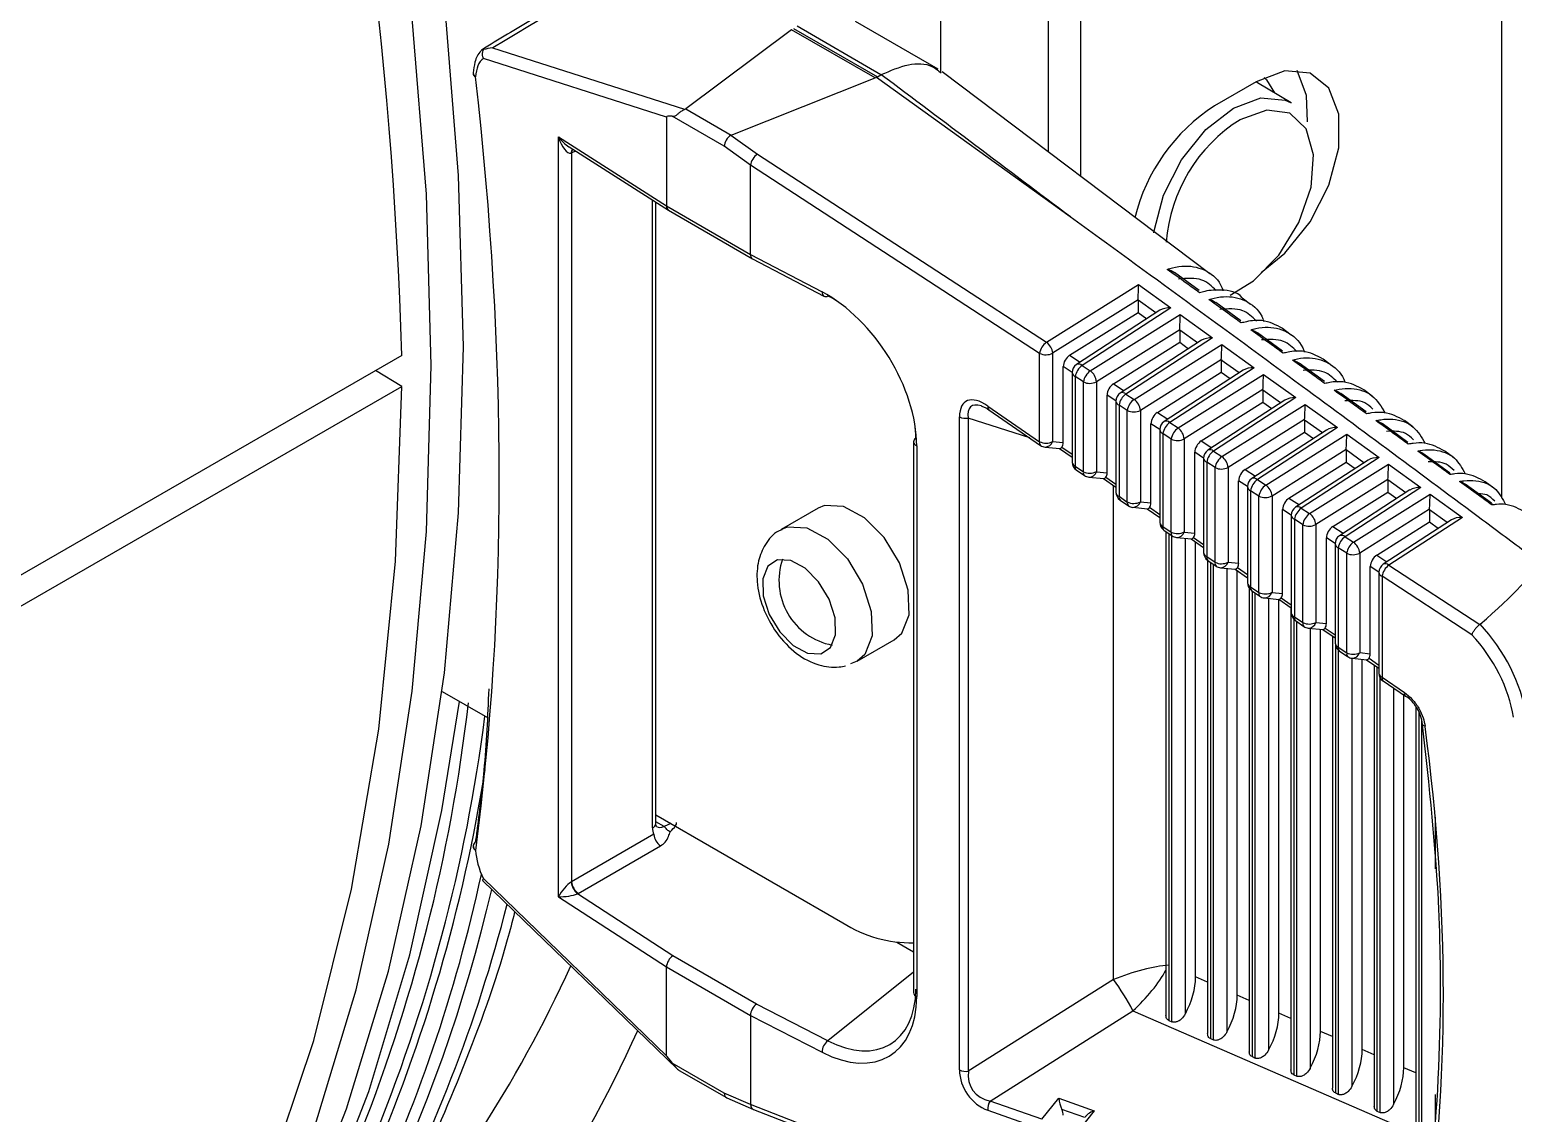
# Model space of a CAD drawing. Extents: x 8 to 113, y 0 to 87.
# Drawn here: x 81.152 to 82.714, y 66.18 to 67.321 of the extents above; entities that cross this region are included whole.
import ezdxf

# ---------------------------------------------------------------- set-up
doc = ezdxf.new("R2010")
doc.units = 0
doc.header["$MEASUREMENT"] = 0
doc.layers.add('OBJECT', color=7, linetype='CONTINUOUS')

msp = doc.modelspace()

# ---------------------------------------------------------------- linework, layer by layer
at = {"layer": 'OBJECT'}
for p, q in [((82.7018, 66.8279), (82.7018, 74.0321)), ((82.2245, 67.1921), (82.2245, 67.6883)), ((82.2584, 67.1665), (82.2584, 67.6687)), ((82.1109, 67.3824), (82.1109, 67.2756)), ((82.2245, 67.1921), (82.2245, 67.3494)), ((82.1084, 67.2793), (82.0214, 67.3295)), ((81.9539, 67.321), (81.8425, 67.2378)), ((82.042, 67.2702), (81.9539, 67.321)), ((81.9561, 67.3224), (82.0444, 67.2714)), ((82.0481, 67.2735), (81.9597, 67.3246)), ((81.6298, 67.3001), (81.628, 67.2996)), ((81.6393, 67.3018), (81.8414, 67.2372)), ((81.8224, 67.229), (81.6296, 67.2907)), ((81.8904, 67.2101), (82.042, 67.2702)), ((82.2474, 67.124), (82.0434, 67.2707)), ((82.0444, 67.2714), (82.0481, 67.2735)), ((82.3944, 67.064), (82.1124, 67.2767)), ((82.443, 67.2663), (82.3991, 67.241)), ((82.4446, 67.2652), (82.4429, 67.2662)), ((82.4798, 67.2439), (82.4446, 67.2652)), ((81.8425, 67.2378), (81.8904, 67.2101)), ((81.8224, 67.229), (81.8224, 67.1355)), ((81.883, 67.1983), (81.8282, 67.2299)), ((81.7085, 67.2081), (81.8224, 67.1355)), ((81.7085, 66.4083), (81.7085, 67.2081)), ((81.8902, 67.21), (81.9181, 67.1899)), ((81.7197, 67.1977), (81.8244, 67.1309)), ((81.7269, 67.1931), (81.7223, 67.1913)), ((81.7223, 67.1913), (81.7223, 66.424)), ((81.9107, 67.1783), (81.883, 67.1983)), ((81.9181, 67.1899), (82.2223, 66.9919)), ((82.2151, 66.9803), (81.9107, 67.1784)), ((81.9107, 67.0845), (81.9107, 67.1783)), ((81.8075, 66.4808), (81.8075, 67.1417)), ((81.8111, 66.4853), (81.8111, 67.1394)), ((81.8224, 67.1355), (81.9107, 67.0845)), ((81.8224, 67.1355), (81.8224, 67.1355)), ((81.8245, 67.1309), (81.9128, 67.0799)), ((81.9107, 67.0845), (81.986, 67.045)), ((81.9107, 67.0845), (81.9107, 67.0845)), ((81.9129, 67.0799), (81.9881, 67.0404)), ((82.383, 67.0465), (82.357, 67.0655)), ((82.2223, 66.9919), (82.3192, 67.0527)), ((82.3192, 67.0527), (82.3532, 67.0282)), ((82.3187, 67.0368), (82.2288, 66.9804)), ((82.3187, 67.0362), (82.3187, 67.0234)), ((82.3373, 67.0228), (82.3187, 67.0362)), ((82.427, 67.0146), (82.4007, 67.0337)), ((82.4371, 67.0318), (82.4282, 67.0385)), ((82.2467, 66.9783), (82.3187, 67.0234)), ((82.3417, 67.0256), (82.2539, 66.9685)), ((82.3532, 67.0282), (82.2598, 66.9675)), ((82.2684, 66.9619), (82.3631, 67.0212)), ((82.3187, 67.0234), (82.328, 67.0167)), ((82.3631, 67.0212), (82.397, 66.9967)), ((82.3625, 67.0052), (82.275, 66.9504)), ((82.3625, 67.0047), (82.3625, 66.9919)), ((82.3812, 66.9912), (82.3625, 67.0047)), ((82.4709, 66.9826), (82.4445, 67.0019)), ((82.4798, 66.9996), (82.4709, 67.0063)), ((82.2928, 66.9483), (82.3625, 66.9919)), ((82.3856, 66.9941), (82.3, 66.9385)), ((82.397, 66.9967), (82.3059, 66.9375)), ((82.3146, 66.9318), (82.4069, 66.9896)), ((82.3625, 66.9919), (82.3718, 66.9852)), ((82.4069, 66.9896), (82.4409, 66.9652)), ((81.5436, 66.9782), (81.1396, 66.7449)), ((82.2151, 66.8873), (82.2151, 66.9803)), ((82.2288, 66.9804), (82.2288, 66.8875)), ((82.2467, 66.9783), (82.2578, 66.9711)), ((82.4064, 66.9737), (82.3211, 66.9203)), ((82.4063, 66.9731), (82.4063, 66.9604)), ((82.425, 66.9597), (82.4063, 66.9731)), ((82.5148, 66.9506), (82.4883, 66.97)), ((82.5208, 66.9687), (82.5136, 66.9741)), ((81.5436, 66.9455), (81.516, 66.9622)), ((82.2399, 66.8864), (82.2399, 66.9663)), ((82.2493, 66.9602), (82.2399, 66.9663)), ((82.2493, 66.9601), (82.2493, 66.8658)), ((82.2613, 66.9502), (82.2526, 66.9558)), ((82.2526, 66.9558), (82.2526, 66.8615)), ((82.2598, 66.9675), (82.2684, 66.9619)), ((82.339, 66.9182), (82.4063, 66.9604)), ((82.4294, 66.9626), (82.3461, 66.9084)), ((82.4409, 66.9652), (82.3521, 66.9074)), ((82.3608, 66.9018), (82.4507, 66.9581)), ((82.4063, 66.9604), (82.4157, 66.9537)), ((82.4507, 66.9581), (82.4847, 66.9337)), ((81.1396, 66.7123), (81.5436, 66.9455)), ((82.2613, 66.8556), (82.2613, 66.9502)), ((82.275, 66.9504), (82.275, 66.8557)), ((82.2928, 66.9483), (82.3039, 66.941)), ((82.4502, 66.9422), (82.3673, 66.8903)), ((82.4502, 66.9416), (82.4502, 66.9288)), ((82.4688, 66.9282), (82.4502, 66.9416)), ((82.5587, 66.9186), (82.532, 66.9382)), ((82.5652, 66.9352), (82.5563, 66.9419)), ((82.1606, 66.9248), (82.2151, 66.8873)), ((82.2861, 66.8546), (82.2861, 66.9363)), ((82.2954, 66.9302), (82.2861, 66.9363)), ((82.2954, 66.9301), (82.2954, 66.8341)), ((82.3074, 66.9201), (82.2988, 66.9258)), ((82.2988, 66.9258), (82.2988, 66.8298)), ((82.3059, 66.9375), (82.3146, 66.9318)), ((82.3852, 66.8881), (82.4502, 66.9288)), ((82.4732, 66.9311), (82.3923, 66.8784)), ((82.4847, 66.9337), (82.3982, 66.8774)), ((82.407, 66.8717), (82.4946, 66.9266)), ((82.4502, 66.9288), (82.4595, 66.9221)), ((82.4946, 66.9266), (82.5286, 66.9021)), ((82.1307, 66.2259), (82.1307, 66.9134)), ((82.14, 66.9121), (82.14, 66.2246)), ((82.2048, 66.8912), (82.14, 66.9121)), ((82.1616, 66.9209), (82.2161, 66.8834)), ((82.3074, 66.8238), (82.3074, 66.9201)), ((82.3211, 66.9203), (82.3211, 66.824)), ((82.339, 66.9182), (82.3501, 66.911)), ((82.3521, 66.9074), (82.3608, 66.9018)), ((82.494, 66.9107), (82.4135, 66.8602)), ((82.494, 66.9101), (82.494, 66.8973)), ((82.5127, 66.8967), (82.494, 66.9101)), ((82.6079, 66.903), (82.599, 66.9097)), ((82.3323, 66.8229), (82.3323, 66.9062)), ((82.3416, 66.9002), (82.3323, 66.9062)), ((82.3416, 66.9001), (82.3416, 66.8024)), ((82.3536, 66.8901), (82.3449, 66.8958)), ((82.3449, 66.8958), (82.3449, 66.7981)), ((82.4314, 66.8581), (82.494, 66.8973)), ((82.5171, 66.8995), (82.4384, 66.8484)), ((82.5286, 66.9021), (82.4443, 66.8474)), ((82.4531, 66.8416), (82.5384, 66.8951)), ((82.494, 66.8973), (82.5034, 66.8906)), ((82.5384, 66.8951), (82.5724, 66.8706)), ((82.6027, 66.8866), (82.5758, 66.9063)), ((82.0824, 66.8872), (82.0824, 66.3074)), ((82.0857, 66.8829), (82.0857, 66.3032)), ((82.2208, 66.8817), (82.2363, 66.8801)), ((82.2288, 66.8875), (82.2399, 66.8864)), ((82.2361, 66.8801), (82.2493, 66.8711)), ((82.2386, 66.8817), (82.2493, 66.8743)), ((82.3536, 66.7921), (82.3536, 66.8901)), ((82.3673, 66.8903), (82.3673, 66.7922)), ((82.3785, 66.7911), (82.3785, 66.8762)), ((82.3877, 66.8701), (82.3785, 66.8762)), ((82.3852, 66.8881), (82.3962, 66.881)), ((82.3982, 66.8774), (82.407, 66.8717)), ((82.5379, 66.8791), (82.4597, 66.8301)), ((82.5379, 66.8786), (82.5379, 66.8658)), ((82.5565, 66.8651), (82.5379, 66.8786)), ((82.6506, 66.8707), (82.6416, 66.8775)), ((82.2526, 66.8615), (82.2613, 66.8556)), ((82.3877, 66.87), (82.3877, 66.7706)), ((82.3998, 66.86), (82.391, 66.8657)), ((82.391, 66.8657), (82.391, 66.7663)), ((82.3998, 66.7603), (82.3998, 66.86)), ((82.4135, 66.8602), (82.4135, 66.7605)), ((82.4775, 66.828), (82.5379, 66.8658)), ((82.5609, 66.868), (82.4845, 66.8183)), ((82.5724, 66.8706), (82.4905, 66.8173)), ((82.4993, 66.8116), (82.5823, 66.8635)), ((82.5379, 66.8658), (82.5472, 66.8591)), ((82.5823, 66.8635), (82.6162, 66.8391)), ((82.6466, 66.8545), (82.6195, 66.8743)), ((82.2536, 66.8576), (82.2623, 66.8516)), ((82.2669, 66.8499), (82.2825, 66.8484)), ((82.275, 66.8557), (82.2861, 66.8546)), ((82.2823, 66.8484), (82.2954, 66.8393)), ((82.2847, 66.8499), (82.2954, 66.8426)), ((82.4246, 66.7594), (82.4246, 66.8461)), ((82.4338, 66.8401), (82.4246, 66.8461)), ((82.4314, 66.8581), (82.4423, 66.8509)), ((82.4443, 66.8474), (82.4531, 66.8416)), ((82.5817, 66.8476), (82.5058, 66.8001)), ((82.5817, 66.847), (82.5817, 66.8343)), ((82.6004, 66.8336), (82.5817, 66.847)), ((82.6932, 66.8384), (82.6842, 66.8452)), ((82.2927, 66.3212), (82.2927, 66.8412)), ((82.2988, 66.8298), (82.3074, 66.8238)), ((82.4338, 66.84), (82.4338, 66.7389)), ((82.446, 66.83), (82.4372, 66.8357)), ((82.4372, 66.8357), (82.4372, 66.7346)), ((82.446, 66.7285), (82.446, 66.83)), ((82.4597, 66.8301), (82.4597, 66.7287)), ((82.5237, 66.7979), (82.5817, 66.8343)), ((82.6048, 66.8365), (82.5307, 66.7883)), ((82.6162, 66.8391), (82.5366, 66.7873)), ((82.5455, 66.7815), (82.6261, 66.832)), ((82.5817, 66.8343), (82.591, 66.8276)), ((82.6261, 66.832), (82.6601, 66.8076)), ((82.6907, 66.8225), (82.6632, 66.8426)), ((81.9818, 66.8173), (81.9429, 66.7948)), ((82.2998, 66.8258), (82.3085, 66.8199)), ((82.3131, 66.8182), (82.3286, 66.8166)), ((82.3211, 66.824), (82.3323, 66.8229)), ((82.3284, 66.8166), (82.3416, 66.8076)), ((82.3309, 66.8182), (82.3416, 66.8108)), ((82.4708, 66.7276), (82.4708, 66.816)), ((82.48, 66.8101), (82.4708, 66.816)), ((82.4775, 66.828), (82.4885, 66.8209)), ((82.4905, 66.8173), (82.4993, 66.8116)), ((82.6256, 66.8161), (82.552, 66.77)), ((82.6255, 66.8155), (82.6255, 66.8028)), ((82.6442, 66.8021), (82.6255, 66.8155)), ((82.3449, 66.7981), (82.3536, 66.7921)), ((82.48, 66.81), (82.48, 66.7072)), ((82.4921, 66.7999), (82.4833, 66.8057)), ((82.4833, 66.8057), (82.4833, 66.7029)), ((82.4921, 66.6968), (82.4921, 66.7999)), ((82.5058, 66.8001), (82.5058, 66.697)), ((82.5237, 66.7979), (82.5346, 66.7909)), ((82.5699, 66.7679), (82.6255, 66.8028)), ((82.6486, 66.805), (82.5768, 66.7583)), ((82.6601, 66.8076), (82.5827, 66.7573)), ((82.6255, 66.8028), (82.6349, 66.796)), ((82.3459, 66.7941), (82.3546, 66.7881)), ((82.3481, 66.7926), (82.3481, 66.2833)), ((82.351, 66.7906), (82.351, 66.2781)), ((82.3544, 66.2766), (82.3544, 66.7883)), ((82.3593, 66.7864), (82.3748, 66.7849)), ((82.3673, 66.7922), (82.3785, 66.7911)), ((82.3684, 66.7855), (82.3684, 66.2849)), ((82.3746, 66.7849), (82.3877, 66.7759)), ((82.3771, 66.7864), (82.3877, 66.7791)), ((82.3792, 66.3238), (82.3792, 66.7817)), ((82.517, 66.6958), (82.517, 66.786)), ((82.5261, 66.78), (82.517, 66.786)), ((82.5366, 66.7873), (82.5455, 66.7815)), ((82.391, 66.7663), (82.3998, 66.7603)), ((82.5261, 66.7799), (82.5261, 66.6754)), ((82.5383, 66.7698), (82.5294, 66.7756)), ((82.5294, 66.7756), (82.5294, 66.6711)), ((82.5383, 66.665), (82.5383, 66.7698)), ((82.552, 66.77), (82.552, 66.6652)), ((82.5699, 66.7679), (82.5807, 66.7608)), ((82.3919, 66.7625), (82.3919, 66.2642)), ((82.392, 66.7624), (82.4008, 66.7564)), ((82.3949, 66.7604), (82.3949, 66.259)), ((82.3982, 66.2575), (82.3982, 66.7581)), ((82.4055, 66.7546), (82.421, 66.7531)), ((82.4123, 66.754), (82.4123, 66.2658)), ((82.4135, 66.7605), (82.4246, 66.7594)), ((82.4208, 66.7531), (82.4338, 66.7441)), ((82.423, 66.3047), (82.423, 66.7516)), ((82.4233, 66.7547), (82.4338, 66.7474)), ((82.5632, 66.6641), (82.5632, 66.7559)), ((82.5722, 66.75), (82.5632, 66.7559)), ((82.5827, 66.7573), (82.6785, 66.6949)), ((82.5722, 66.7499), (82.5722, 66.6437)), ((82.5756, 66.7456), (82.5756, 66.6394)), ((82.6701, 66.6841), (82.5756, 66.7456)), ((82.4358, 66.733), (82.4358, 66.2451)), ((82.4372, 66.7346), (82.446, 66.7285)), ((82.4382, 66.7307), (82.447, 66.7246)), ((82.4387, 66.7303), (82.4387, 66.2399)), ((82.442, 66.2384), (82.442, 66.728)), ((82.4517, 66.7229), (82.4672, 66.7213)), ((82.4561, 66.7224), (82.4561, 66.2467)), ((82.4597, 66.7287), (82.4708, 66.7276)), ((82.4669, 66.2856), (82.4669, 66.7214)), ((82.467, 66.7214), (82.48, 66.7124)), ((82.4694, 66.7229), (82.48, 66.7157)), ((82.4796, 66.7127), (82.4796, 66.226)), ((82.4825, 66.7005), (82.4825, 66.2208)), ((82.4833, 66.7029), (82.4921, 66.6968)), ((82.4843, 66.6989), (82.4932, 66.6928)), ((82.4859, 66.2193), (82.4859, 66.6978)), ((82.4978, 66.6911), (82.5134, 66.6896)), ((82.5, 66.6909), (82.5, 66.2276)), ((82.5058, 66.697), (82.517, 66.6958)), ((82.5107, 66.2665), (82.5107, 66.6898)), ((82.5131, 66.6896), (82.5261, 66.6807)), ((82.5156, 66.6911), (82.5261, 66.6839)), ((82.6785, 66.6949), (82.6788, 66.6951)), ((82.0229, 66.6562), (82.0618, 66.6787)), ((82.5234, 66.6825), (82.5234, 66.2069)), ((82.5264, 66.6731), (82.5264, 66.2017)), ((82.5294, 66.6711), (82.5383, 66.665)), ((82.5297, 66.2002), (82.5297, 66.6677)), ((82.5304, 66.6672), (82.5393, 66.6611)), ((82.5438, 66.6594), (82.5438, 66.2086)), ((82.544, 66.6594), (82.5595, 66.6578)), ((82.552, 66.6652), (82.5632, 66.6641)), ((82.5546, 66.2474), (82.5546, 66.6583)), ((82.5593, 66.6578), (82.5722, 66.649)), ((82.5618, 66.6594), (82.5722, 66.6522)), ((82.0229, 66.6562), (82.0159, 66.6534)), ((82.5673, 66.6524), (82.5673, 66.1878)), ((82.5702, 66.6503), (82.5702, 66.1826)), ((82.5736, 66.1811), (82.5736, 66.6387)), ((82.5756, 66.6394), (82.5991, 66.6232)), ((82.5766, 66.6355), (82.6001, 66.6193)), ((82.5876, 66.6279), (82.5876, 66.1895)), ((81.5862, 66.6242), (81.6338, 66.5968)), ((82.5984, 66.2283), (82.5984, 66.6205)), ((82.6111, 66.6086), (82.6111, 66.1687)), ((82.6141, 66.6034), (82.6141, 66.1635)), ((82.6174, 66.162), (82.6174, 66.5941)), ((81.8111, 66.4944), (82.008, 66.3807)), ((81.8197, 66.4821), (81.8111, 66.487)), ((81.827, 66.4852), (81.8197, 66.4821)), ((82.6315, 66.4919), (82.6315, 66.4378)), ((81.8089, 66.474), (81.7223, 66.424)), ((81.7294, 66.4118), (81.8159, 66.4618)), ((81.6289, 66.425), (81.8335, 66.2272)), ((81.8224, 66.2408), (81.6296, 66.4273)), ((81.7085, 66.4083), (81.8224, 66.3343)), ((81.829, 66.3461), (81.7285, 66.4113)), ((82.0646, 66.3604), (82.0824, 66.3501)), ((81.917, 66.2953), (81.829, 66.3461)), ((81.8224, 66.2408), (81.8224, 66.3343)), ((81.8224, 66.3343), (81.9107, 66.2833)), ((81.8224, 66.3343), (81.8224, 66.3343)), ((82.0824, 66.3288), (81.9921, 66.2567)), ((82.2927, 66.3212), (82.14, 66.2246)), ((82.3919, 66.3182), (82.3792, 66.3238)), ((82.4358, 66.2991), (82.423, 66.3047)), ((81.9107, 66.2833), (81.9107, 66.1894)), ((81.9107, 66.2833), (81.986, 66.2446)), ((81.9921, 66.2567), (81.917, 66.2953)), ((82.163, 66.1932), (82.3133, 66.2882)), ((82.3133, 66.2882), (82.629, 66.1508)), ((82.4796, 66.28), (82.4669, 66.2856)), ((82.351, 66.2781), (82.3544, 66.2766)), ((82.5234, 66.261), (82.5107, 66.2665)), ((82.3949, 66.259), (82.3982, 66.2575)), ((82.4387, 66.2399), (82.442, 66.2384)), ((82.5673, 66.2419), (82.5546, 66.2474)), ((81.883, 66.2015), (81.8282, 66.2332)), ((81.8358, 66.2254), (81.8854, 66.1968)), ((82.4825, 66.2208), (82.4859, 66.2193)), ((82.6111, 66.2228), (82.5984, 66.2283)), ((81.9107, 66.1894), (81.883, 66.2015)), ((81.8858, 66.1966), (81.9138, 66.1844)), ((82.2151, 66.0714), (81.9107, 66.1894)), ((82.2175, 66.174), (82.163, 66.1932)), ((82.2175, 66.174), (82.2353, 66.1961)), ((82.2353, 66.1961), (82.2726, 66.183)), ((82.5264, 66.2017), (82.5297, 66.2002)), ((82.6315, 66.2001), (82.6315, 66.1704)), ((81.9139, 66.1843), (82.2182, 66.0664)), ((82.1606, 66.1835), (82.2151, 66.1643)), ((82.2628, 66.1759), (82.2386, 66.1844)), ((82.2726, 66.183), (82.255, 66.1608)), ((82.5702, 66.1826), (82.5736, 66.1811))]:
    msp.add_line(p, q, dxfattribs=at)
at = {"layer": 'OBJECT', "flags": 128}
for points in [[(81.218, 65.7018), (81.2981, 65.8072), (81.3696, 65.9231), (81.4322, 66.0493), (81.4856, 66.185), (81.5296, 66.3298), (81.564, 66.483), (81.5887, 66.6441), (81.6035, 66.8123), (81.6085, 66.987), (81.6035, 67.1674), (81.5887, 67.3527), (81.564, 67.5423), (81.5296, 67.7353), (81.4856, 67.9308), (81.4322, 68.1282), (81.3696, 68.3266), (81.2981, 68.5251), (81.218, 68.723)], [(81.184, 65.6822), (81.2642, 65.7876), (81.3357, 65.9035), (81.3982, 66.0297), (81.4516, 66.1654), (81.4956, 66.3102), (81.53, 66.4635), (81.5547, 66.6245), (81.5696, 66.7927), (81.5745, 66.9674), (81.5696, 67.1478), (81.5547, 67.3331), (81.53, 67.5227), (81.4956, 67.7157), (81.4516, 67.9112), (81.3982, 68.1086), (81.3357, 68.307), (81.2642, 68.5055), (81.184, 68.7034)], [(82.4483, 67.0654), (82.4732, 67.0858), (82.4998, 67.1188), (82.5195, 67.1574), (82.53, 67.1967), (82.53, 67.2322), (82.5195, 67.2594), (82.4998, 67.2752), (82.4732, 67.2776), (82.443, 67.2663)], [(82.4516, 67.2708), (82.454, 67.2682), (82.4623, 67.2545)], [(82.497, 67.2242), (82.4961, 67.2518), (82.4862, 67.2782)], [(82.3352, 67.1071), (82.3355, 67.1093), (82.3456, 67.147), (82.3645, 67.184), (82.3901, 67.2158), (82.4191, 67.2384), (82.4481, 67.2493), (82.4736, 67.247), (82.4798, 67.2439)], [(82.4156, 67.0415), (82.4403, 67.0565), (82.4669, 67.0838), (82.4881, 67.1182), (82.5008, 67.1551), (82.5034, 67.1894), (82.4956, 67.2167), (82.4784, 67.233), (82.4541, 67.2364), (82.426, 67.2262), (82.426, 67.2262)], [(81.0978, 65.6192), (81.1881, 65.7234), (81.269, 65.8399), (81.34, 65.968), (81.4008, 66.1073), (81.4511, 66.2569), (81.4907, 66.4164), (81.5194, 66.5848), (81.537, 66.7615), (81.5436, 66.9455)], [(82.0618, 66.6787), (82.0699, 66.6858), (82.0776, 66.7052), (82.0768, 66.7311), (82.0677, 66.7596), (82.0515, 66.7863), (82.0309, 66.8072), (82.0088, 66.819), (81.9887, 66.8201), (81.9818, 66.8173)], [(81.9431, 66.7949), (81.9498, 66.7976), (81.9699, 66.7966), (81.992, 66.7847), (82.0127, 66.7639), (82.0288, 66.7372), (82.0379, 66.7087), (82.0387, 66.6828), (82.031, 66.6634), (82.0229, 66.6562)], [(81.9392, 66.763), (81.9289, 66.7562), (81.9236, 66.7428), (81.9241, 66.725), (81.9304, 66.7055), (81.9415, 66.6871), (81.9557, 66.6727), (81.9709, 66.6646), (81.9847, 66.6639), (81.995, 66.6707), (82.0003, 66.6841), (81.9998, 66.7019), (81.9935, 66.7215), (81.9824, 66.7398), (81.9682, 66.7542), (81.9531, 66.7623), (81.9392, 66.763)], [(81.2455, 65.7216), (81.3244, 65.8268), (81.3947, 65.9425), (81.4563, 66.0681), (81.5088, 66.2031), (81.5521, 66.347), (81.5859, 66.4992), (81.6044, 66.6137)], [(82.6208, 66.5877), (82.6199, 66.5881), (82.6191, 66.5886), (82.6184, 66.5891), (82.618, 66.5897), (82.6177, 66.5903), (82.6176, 66.591), (82.6177, 66.5916), (82.6179, 66.5923)]]:
    msp.add_lwpolyline(points, dxfattribs=at)
at = {"layer": 'OBJECT'}
for centre, radius, start, end in [((76.9801, 66.8476), 4.5653, 1.6388, 25.585), ((81.6289, 67.2752), 0.01, 177.3901, 180), ((81.6237, 67.2756), 0.00485, 179.4734, 241.6302), ((81.6289, 67.2752), 0.01, 180, 186.4656), ((81.6226, 67.2749), 0.00372, 192.6177, 252.2065), ((82.5062, 67.0762), 0.1965, 123.0074, 166.2639), ((82.5145, 67.0852), 0.1665, 122.0962, 175.8143), ((81.7281, 67.1911), 0.00619, 138.0811, 179.7271), ((81.7291, 67.1911), 0.00674, 142.7614, 178.146), ((81.9907, 67.0443), 0.00467, 171.7443, 236.497), ((81.9898, 67.0443), 0.00424, 246.7359, 303.6449), ((82.2333, 66.9771), 0.0185, 126.6236, 170.2007), ((82.2124, 66.9788), 0.0165, 5.8551, 53.2362), ((82.2217, 66.9943), 0.0155, 244.511, 296.9459), ((82.2593, 66.9601), 0.01, 123.0323, 180), ((82.2543, 66.9606), 0.00502, 184.9568, 250.3558), ((82.2708, 66.9527), 0.0185, 126.6225, 170.2008), ((82.2561, 66.9635), 0.00546, 46.9466, 113.9363), ((82.2794, 66.9471), 0.0185, 126.6225, 170.2008), ((82.2586, 66.9487), 0.0165, 5.8562, 53.2331), ((82.2679, 66.9642), 0.0155, 244.5099, 296.9455), ((82.3054, 66.9301), 0.01, 123.0323, 180), ((82.3022, 66.9335), 0.00546, 46.9432, 113.9368), ((82.1643, 66.9237), 0.00391, 163.0585, 225.9595), ((82.3004, 66.9305), 0.00501, 184.939, 250.3735), ((82.3169, 66.9227), 0.0185, 126.6245, 170.2008), ((82.3256, 66.917), 0.0185, 126.6264, 170.1989), ((82.3048, 66.9186), 0.0165, 5.854, 53.2364), ((82.1374, 66.9275), 0.0156, 244.6848, 279.5483), ((82.3141, 66.9341), 0.0155, 244.5119, 296.9451), ((82.3516, 66.9001), 0.01, 123.0323, 180), ((82.3631, 66.8926), 0.0185, 126.6258, 170.1995), ((82.3483, 66.9035), 0.00546, 46.9411, 113.9434), ((82.3466, 66.9005), 0.00501, 184.9365, 250.3761), ((82.3718, 66.8869), 0.0185, 126.6225, 170.2008), ((82.3509, 66.8886), 0.0165, 5.8543, 53.235), ((82.087, 66.8869), 0.00463, 119.4906, 176.053), ((82.0874, 66.8877), 0.00506, 185.2895, 250.0206), ((82.2188, 66.8862), 0.00391, 163.057, 225.961), ((82.2217, 66.9013), 0.0155, 244.511, 296.9459), ((82.2218, 66.8916), 0.01, 235.4819, 264.2993), ((82.2209, 66.8899), 0.00822, 269.0415, 343.1356), ((82.3603, 66.9041), 0.0155, 244.5099, 296.9455), ((82.3977, 66.87), 0.01, 123.0323, 180), ((82.4092, 66.8626), 0.0185, 126.6212, 170.2021), ((82.3945, 66.8734), 0.00546, 46.9484, 113.93), ((82.2593, 66.8658), 0.01, 180, 235.4819), ((82.2544, 66.8663), 0.00517, 186.0149, 249.2977), ((82.2564, 66.8604), 0.00391, 163.0637, 225.9592), ((82.3927, 66.8705), 0.00501, 184.9362, 250.3744), ((82.418, 66.8569), 0.0185, 126.6258, 170.199), ((82.4065, 66.874), 0.0155, 244.5122, 296.9448), ((82.3971, 66.8585), 0.0165, 5.8547, 53.2347), ((82.265, 66.8544), 0.00391, 163.0576, 225.9652), ((82.2679, 66.8696), 0.0155, 244.5099, 296.9455), ((82.2679, 66.8599), 0.01, 235.4819, 264.2993), ((82.2671, 66.8581), 0.00822, 269.0456, 343.1314), ((82.4438, 66.84), 0.01, 123.0323, 180), ((82.4553, 66.8326), 0.0185, 126.6258, 170.1995), ((82.4406, 66.8434), 0.00546, 46.9468, 113.9377), ((82.3054, 66.8341), 0.01, 180, 235.4819), ((82.3006, 66.8346), 0.00516, 185.9981, 249.3144), ((82.3025, 66.8286), 0.00391, 163.056, 225.9603), ((82.4388, 66.8404), 0.00502, 184.9568, 250.3558), ((82.4642, 66.8268), 0.0185, 126.6225, 170.2008), ((82.4526, 66.844), 0.0155, 244.5099, 296.946), ((82.4433, 66.8285), 0.0165, 5.8546, 53.2358), ((82.3112, 66.8227), 0.00391, 163.0585, 225.9595), ((82.3141, 66.8378), 0.0155, 244.5119, 296.9451), ((82.3141, 66.8281), 0.01, 235.4819, 264.2993), ((82.3133, 66.8264), 0.00822, 269.0446, 343.1324), ((82.49, 66.81), 0.01, 123.0323, 180), ((82.5015, 66.8025), 0.0185, 126.6245, 170.2008), ((82.4867, 66.8134), 0.00546, 46.9432, 113.9368), ((82.3516, 66.8024), 0.01, 180, 235.4819), ((82.3467, 66.8029), 0.00516, 185.9981, 249.3144), ((82.3486, 66.7969), 0.00391, 163.0549, 225.9632), ((82.485, 66.8104), 0.00501, 184.939, 250.3735), ((82.5103, 66.7968), 0.0185, 126.6264, 170.1984), ((82.4988, 66.8139), 0.0155, 244.5122, 296.9448), ((82.4895, 66.7984), 0.0165, 5.8547, 53.2347), ((82.3573, 66.7909), 0.00391, 163.0657, 225.9571), ((82.3603, 66.8061), 0.0155, 244.5099, 296.9455), ((82.3603, 66.7964), 0.01, 235.4819, 264.2993), ((82.3594, 66.7946), 0.00822, 269.0447, 343.1325), ((82.5361, 66.7799), 0.01, 123.0323, 180), ((82.5476, 66.7725), 0.0185, 126.6272, 170.1961), ((82.5329, 66.7833), 0.00546, 46.9475, 113.9355), ((82.3977, 66.7706), 0.01, 180, 235.4819), ((82.3928, 66.7712), 0.00516, 185.9964, 249.3142), ((82.3948, 66.7652), 0.00391, 163.0652, 225.9576), ((82.5311, 66.7804), 0.00501, 184.9362, 250.3744), ((82.5565, 66.7667), 0.0185, 126.6212, 170.2021), ((82.545, 66.7838), 0.0155, 244.5107, 296.9452), ((82.5356, 66.7683), 0.0165, 5.8546, 53.2358), ((82.0096, 66.7409), 0.0689, 160.733, 259.2616), ((82.4035, 66.7592), 0.00391, 163.0585, 225.9595), ((82.4065, 66.7743), 0.0155, 244.5122, 296.9448), ((82.4065, 66.7646), 0.01, 235.4819, 264.2993), ((82.4056, 66.7629), 0.00822, 269.0446, 343.1324), ((82.5822, 66.7499), 0.01, 123.0323, 180), ((82.5937, 66.7425), 0.0185, 126.6225, 170.2008), ((82.579, 66.7535), 0.00527, 45.5779, 115.3006), ((82.4438, 66.7389), 0.01, 180, 235.4819), ((82.439, 66.7394), 0.00517, 186.0149, 249.2977), ((82.5772, 66.7503), 0.00502, 184.9568, 250.3558), ((82.4409, 66.7335), 0.00391, 163.0637, 225.9592), ((82.4497, 66.7274), 0.00391, 163.0657, 225.9571), ((82.4526, 66.7425), 0.0155, 244.5099, 296.946), ((82.4526, 66.7328), 0.01, 235.4819, 264.2993), ((82.4518, 66.7311), 0.00822, 269.0434, 343.1337), ((82.49, 66.7072), 0.01, 180, 235.4819), ((82.4851, 66.7077), 0.00516, 185.9981, 249.3144), ((82.487, 66.7017), 0.00391, 163.0564, 225.9616), ((82.4959, 66.6956), 0.00391, 163.0585, 225.9595), ((82.4988, 66.7108), 0.0155, 244.5122, 296.9448), ((82.4988, 66.7011), 0.01, 235.4819, 264.2993), ((82.498, 66.6993), 0.00822, 269.0464, 343.1307), ((82.5361, 66.6754), 0.01, 180, 235.4819), ((82.5312, 66.676), 0.00516, 185.9978, 249.3128), ((82.5332, 66.67), 0.00391, 163.0657, 225.9572), ((82.5421, 66.6639), 0.00391, 163.0657, 225.9571), ((82.545, 66.679), 0.0155, 244.5107, 296.9452), ((82.545, 66.6693), 0.01, 235.4819, 264.2993), ((82.5441, 66.6676), 0.00822, 269.0434, 343.1337), ((82.5822, 66.6437), 0.01, 180, 235.4819), ((82.5772, 66.6441), 0.00502, 184.9568, 250.3558), ((82.5793, 66.6383), 0.00391, 163.0652, 225.9576), ((79.8327, 66.8181), 1.793, 322.5433, 353.417), ((82.6028, 66.6221), 0.00391, 163.0657, 225.9571), ((82.6014, 66.6212), 0.00233, 236.2887, 272.2864), ((79.8634, 66.8252), 1.7823, 322.4893, 352.6837), ((79.8961, 66.8192), 1.7574, 322.3607, 350.9366), ((81.806, 66.4857), 0.00516, 287.6282, 354.5152), ((81.8271, 66.4763), 0.0184, 187.4761, 232.5249), ((81.8127, 66.4723), 0.012, 34.8955, 54.5717), ((81.8315, 66.4896), 0.0137, 229.5407, 248.5227), ((81.6289, 66.461), 0.01, 172.4421, 180), ((81.6248, 66.4619), 0.00587, 176.3117, 234.7519), ((81.6289, 66.461), 0.01, 180, 182.4655), ((81.6232, 66.4611), 0.00438, 187.4785, 245.8008), ((81.6242, 66.4614), 0.00531, 120.294, 170.4224), ((80.0208, 66.78), 1.644, 321.2361, 347.7716), ((81.7415, 66.4262), 0.0197, 187.2123, 229.006), ((81.7406, 66.4264), 0.0184, 187.4754, 232.5246), ((80.0463, 66.7846), 1.6341, 321.1916, 346.9626), ((80.1504, 66.7823), 1.5519, 317.3885, 345.752), ((82.0803, 66.4941), 0.1344, 237.4676, 270.91), ((80.5009, 66.8901), 1.3407, 318.1284, 335.5653), ((82.0855, 66.1687), 0.2573, 27.6906, 36.3543), ((82.0874, 66.3079), 0.00506, 185.2895, 250.0206), ((80.5286, 66.837), 1.3859, 316.6571, 335.7272), ((82.0023, 66.244), 0.0163, 128.7776, 177.8128), ((82.1374, 66.24), 0.0156, 244.6848, 279.5483), ((82.1754, 66.1849), 0.0149, 146.4419, 185.6916)]:
    msp.add_arc(centre, radius, start, end, dxfattribs=at)
for centre, major_axis, ratio, start_param, end_param in [((81.3694, 67.1124), (0.3977, 0.259), 0.033271, 0.082533, 0.803198), ((81.6548, 67.2477), (-0.0231, 0.0444), 0.54529, 0.093947, 0.755779), ((79.3875, 68.3018), (-1.5577, 2.9995), 0.54529, 3.803221, 4.099553), ((82.736, 66.7742), (0.6996, -0.4919), 0.108829, 3.057234, 3.070323), ((82.7355, 66.7745), (0.6943, -0.494), 0.104684, 3.093765, 3.106856), ((82.7392, 66.7766), (0.6943, -0.494), 0.104684, 3.090425, 3.093765), ((77.7435, 68.472), (13.5348, -9.6488), 0.094709, 1.299778, 1.31529), ((81.8163, 67.2449), (0.0269, -0.0062), 0.221608, 5.957084, 6.097685), ((81.9529, 67.1935), (0.1305, -0.0357), 0.06024, 2.857382, 3.158052), ((81.7159, 67.212), (-0.0061, 0.0208), 0.380972, 1.644662, 3.12832), ((81.7159, 67.212), (-0.0139, 0.0162), 0.382704, 1.480977, 2.240346), ((81.8901, 67.2023), (0.00543, 0.00841), 0.541118, 0.864711, 2.383148), ((81.9482, 67.1688), (0.0583, -0.041), 0.108829, 3.070323, 3.096503), ((81.7159, 67.1956), (0.00998, -0.0013), 0.470077, 5.417555, 5.471635), ((81.9176, 67.1826), (0.00565, 0.00825), 0.488283, 0.880431, 2.392513), ((82.0517, 67.0861), (0.1409, -0.0924), 0.040839, 3.162007, 3.168361), ((81.8296, 67.1395), (0.00519, 0.00855), 0.594217, 2.369233, 3.154712), ((81.9176, 67.0886), (0.00482, 0.00876), 0.560658, 2.344748, 3.152958), ((82.3187, 67.0453), (0.0004, 0.012), 0.026825, 3.925085, 5.373421), ((81.9853, 66.9347), (-0.0726, 0.1139), 0.608944, 3.904062, 5.467262), ((81.992, 66.939), (-0.0676, 0.1053), 0.60375, 5.317985, 5.465646), ((82.3258, 67.0402), (0.00502, 0.00868), 0.583023, 2.282332, 2.352433), ((82.3527, 67.0209), (0.014, -0.0003), 0.527029, 1.548181, 2.485158), ((82.3626, 67.0138), (0.0004, 0.012), 0.026825, 3.925085, 5.373421), ((82.3696, 67.0087), (0.00502, 0.00868), 0.583023, 2.282332, 2.352433), ((82.3966, 66.9893), (0.014, -0.0003), 0.527029, 1.548181, 2.485158), ((82.4064, 66.9823), (0.0004, 0.012), 0.026825, 3.925085, 5.373421), ((82.2471, 66.9703), (0.00503, 0.00865), 0.586689, 0.839421, 2.351503), ((82.4135, 66.9772), (0.00502, 0.00868), 0.583023, 2.282332, 2.352433), ((82.4404, 66.9578), (0.014, -0.0003), 0.527029, 1.548181, 2.485158), ((82.4502, 66.9507), (0.0004, 0.012), 0.026825, 3.925085, 5.373421), ((82.2933, 66.9403), (0.00503, 0.00865), 0.586689, 0.839421, 2.351503), ((82.4573, 66.9456), (0.00502, 0.00868), 0.583023, 2.282332, 2.352433), ((82.1662, 66.883), (-0.0288, 0.0466), 0.44344, 5.493279, 6.904804), ((82.1729, 66.8872), (-0.0302, 0.037), 0.376374, 5.756416, 6.859272), ((82.4842, 66.9263), (0.014, -0.0003), 0.527029, 1.548181, 2.485158), ((82.4941, 66.9192), (0.0004, 0.012), 0.026825, 3.925085, 5.373421), ((82.3394, 66.9102), (0.00503, 0.00865), 0.586689, 0.839421, 2.351503), ((82.5012, 66.9141), (0.00502, 0.00868), 0.583023, 2.282332, 2.352433), ((81.992, 66.939), (-0.0676, 0.1053), 0.60375, 3.902446, 4.043445), ((82.5281, 66.8948), (0.014, -0.0003), 0.527029, 1.548181, 2.485158), ((82.5379, 66.8877), (0.0004, 0.012), 0.026825, 3.925085, 5.373421), ((82.2396, 66.8898), (0.00354, 0.00967), 0.277978, 3.070296, 3.818939), ((82.2325, 66.8906), (-0.00469, 0.00996), 0.580588, 3.41279, 4.030522), ((82.3856, 66.8802), (0.00503, 0.00865), 0.586689, 0.839421, 2.351503), ((82.545, 66.8826), (0.00502, 0.00868), 0.583023, 2.282332, 2.352433), ((82.5719, 66.8632), (0.014, -0.0003), 0.527029, 1.548181, 2.485158), ((82.5818, 66.8562), (0.0004, 0.012), 0.026825, 3.925085, 5.373421), ((82.2858, 66.8581), (0.00354, 0.00967), 0.277978, 3.070296, 3.818939), ((82.2787, 66.8588), (-0.00469, 0.00996), 0.580588, 3.41279, 4.030522), ((82.4318, 66.8501), (0.00503, 0.00865), 0.586689, 0.839421, 2.351503), ((82.5888, 66.8511), (0.00502, 0.00868), 0.583023, 2.282332, 2.352433), ((82.6158, 66.8317), (0.014, -0.0003), 0.527029, 1.548181, 2.485158), ((82.6256, 66.8246), (0.0004, 0.012), 0.026825, 3.925085, 5.373421), ((82.332, 66.8263), (0.00354, 0.00967), 0.277978, 3.070296, 3.818939), ((82.3248, 66.827), (-0.00469, 0.00996), 0.580588, 3.41279, 4.030522), ((82.478, 66.82), (0.00503, 0.00865), 0.586689, 0.839421, 2.351503), ((82.6327, 66.8195), (0.00502, 0.00868), 0.583023, 2.282332, 2.352433), ((82.5241, 66.79), (0.00503, 0.00865), 0.586689, 0.839421, 2.351503), ((82.6596, 66.8002), (0.014, -0.0003), 0.527029, 1.548181, 2.485158), ((82.3782, 66.7946), (0.00354, 0.00967), 0.277978, 3.070296, 3.818939), ((82.371, 66.7953), (-0.00469, 0.00996), 0.580588, 3.41279, 4.030522), ((82.5703, 66.7599), (0.00503, 0.00865), 0.586689, 0.839421, 2.351503), ((82.4243, 66.7628), (0.00354, 0.00967), 0.277978, 3.070296, 3.818939), ((82.4172, 66.7635), (-0.00469, 0.00996), 0.580588, 3.41279, 4.030522), ((81.1101, 65.7442), (1.6308, 1.0245), 0.0499, 5.97324, 6.214353), ((82.4705, 66.7311), (0.00354, 0.00967), 0.277978, 3.070296, 3.818939), ((82.4634, 66.7318), (-0.00469, 0.00996), 0.580588, 3.41279, 4.030522), ((82.5167, 66.6993), (0.00354, 0.00967), 0.277978, 3.070296, 3.818939), ((82.5095, 66.7), (-0.00469, 0.00996), 0.580588, 3.41279, 4.030522), ((82.6399, 66.6273), (-0.0646, 0.1012), 0.604584, 4.082188, 5.018809), ((82.6332, 66.623), (-0.0596, 0.0926), 0.606975, 4.079515, 5.001048), ((82.5629, 66.6675), (0.00354, 0.00967), 0.277978, 3.070296, 3.818939), ((82.5557, 66.6682), (-0.00469, 0.00996), 0.580588, 3.41279, 4.030522), ((81.0244, 67.1442), (-1.1759, 1.8255), 0.606958, 3.742743, 4.051772), ((81.722, 66.4239), (0.1107, 0.0629), 0.11127, 5.875651, 6.249662), ((81.8267, 66.4901), (0.0143, 0.0206), 0.62527, 2.408059, 2.785992), ((81.8203, 66.4946), (0.0094, 0.0118), 0.653417, 3.242256, 3.971132), ((81.6548, 66.4378), (-0.0231, 0.0444), 0.54529, 0.863818, 1.525649), ((81.7159, 66.4122), (0.0095, 0.0123), 0.262244, 0.597902, 2.08156), ((81.7159, 66.4285), (0.00993, 0.00183), 0.66592, 5.234349, 5.288429), ((81.7159, 66.4122), (0.0153, 0.0015), 0.233774, 4.17929, 5.662948), ((81.7165, 66.4208), (0.02, 0.0017), 0.625176, 5.304504, 5.358584), ((81.8296, 66.3383), (0.00523, 0.00853), 0.591402, 0.888066, 2.371596), ((82.3082, 66.3117), (0.0598, 0.0207), 0.225528, 0.707549, 1.754747), ((82.3082, 66.3117), (0.0439, 0.0459), 0.320773, 4.499237, 5.424437), ((82.3364, 66.2994), (0.0302, 0.0522), 0.581784, 4.770172, 5.495103), ((81.9853, 66.3556), (-0.0728, 0.1143), 0.605309, 2.338179, 3.901379), ((81.992, 66.3599), (-0.0665, 0.1065), 0.60747, 2.343934, 3.907134), ((82.3802, 66.2803), (0.0302, 0.0522), 0.581784, 4.770172, 5.495103), ((81.9176, 66.2875), (0.00479, 0.00878), 0.563255, 0.858917, 2.342447), ((82.4241, 66.2613), (0.0302, 0.0522), 0.581784, 4.770172, 5.495103), ((82.4679, 66.2422), (0.0302, 0.0522), 0.581784, 4.770172, 5.495103), ((81.9529, 66.1257), (0.1304, -0.1154), 0.036351, 3.173733, 3.474403), ((82.5118, 66.2231), (0.0302, 0.0522), 0.581784, 4.770172, 5.495103), ((82.1662, 66.2195), (-0.0222, 0.0333), 0.831459, 0.896071, 2.307597), ((82.1729, 66.2238), (0.0295, 0.0174), 0.875291, 2.521504, 3.93303), ((82.5556, 66.204), (0.0302, 0.0522), 0.581784, 4.770172, 5.495103), ((81.8901, 66.2056), (0.00451, 0.00894), 0.611471, 2.321597, 3.176109), ((82.0517, 66.1352), (0.141, -0.0544), 0.050809, 3.161195, 3.167549), ((81.9176, 66.1936), (0.00381, 0.00925), 0.627458, 2.280628, 3.1544), ((82.2396, 66.1907), (-0.0033, 0.0116), 0.259069, 1.012856, 2.067267), ((82.2325, 66.1818), (-0.00441, 0.00973), 0.616481, 4.078004, 4.695736), ((82.2768, 66.1776), (0.014, 0.0041), 0.443879, 1.75013, 2.804542)]:
    msp.add_ellipse(centre, major_axis=major_axis, ratio=ratio, start_param=start_param, end_param=end_param, dxfattribs=at)
for points, knots in [([(81.6926, 67.3382), (81.6894, 67.3363), (81.6668, 67.3237), (81.6456, 67.3106), (81.6274, 67.2995)], [0, 0, 0, 0, 0.145568, 1, 1, 1, 1]), ([(81.628, 67.2996), (81.6276, 67.2992), (81.6239, 67.2961), (81.6203, 67.288), (81.6193, 67.2795), (81.6189, 67.2757)], [0, 0, 0, 0, 0.0687649, 0.5804653, 1, 1, 1, 1]), ([(81.6296, 67.2907), (81.6296, 67.2907), (81.6293, 67.2913), (81.6288, 67.2931), (81.6286, 67.296), (81.6291, 67.2985), (81.6296, 67.2998), (81.6298, 67.3001)], [0, 0, 0, 0, 0.01718, 0.202305, 0.556615, 0.898384, 1, 1, 1, 1]), ([(81.6393, 67.3018), (81.6393, 67.3018), (81.6359, 67.3016), (81.6328, 67.3009), (81.6298, 67.3001)], [0, 0, 0, 0, 0.019978, 1, 1, 1, 1]), ([(82.0484, 67.2737), (82.0581, 67.2779), (82.0773, 67.2862), (82.0994, 67.2856), (82.1083, 67.278), (82.1114, 67.2753)], [0, 0, 0, 0, 0.396087, 0.792172, 1, 1, 1, 1]), ([(81.8282, 67.2299), (81.8293, 67.2299), (81.8312, 67.23), (81.8338, 67.2319), (81.8364, 67.2342), (81.839, 67.2361), (81.8407, 67.2369), (81.8414, 67.2372)], [0, 0, 0, 0, 0.281499, 0.477143, 0.672465, 0.878458, 1, 1, 1, 1]), ([(82.7405, 66.7607), (82.7366, 66.7636), (82.7169, 66.7783), (82.634, 66.84), (82.4743, 66.9587), (82.3289, 67.0646), (82.2474, 67.124)], [0, 0, 0, 0, 0.024148, 0.120739, 0.507103, 1, 1, 1, 1]), ([(82.3494, 67.0687), (82.3512, 67.0693), (82.3576, 67.0713), (82.3726, 67.0734), (82.3916, 67.0684), (82.4045, 67.0571), (82.4077, 67.0473), (82.4081, 67.0461)], [0, 0, 0, 0, 0.0714199, 0.2475162, 0.5990887, 0.9509873, 1, 1, 1, 1]), ([(82.3835, 67.0441), (82.3788, 67.0475), (82.3674, 67.0557), (82.356, 67.0639), (82.3494, 67.0687)], [0, 0, 0, 0, 0.412559, 1, 1, 1, 1]), ([(82.3494, 67.0687), (82.3494, 67.0687), (82.3508, 67.0685), (82.3536, 67.0677), (82.3558, 67.0662), (82.3569, 67.0655)], [0, 0, 0, 0, 0.0151826, 0.4911943, 1, 1, 1, 1]), ([(82.4009, 67.0465), (82.3963, 67.0509), (82.3859, 67.0608), (82.3699, 67.0592), (82.3611, 67.0584)], [0, 0, 0, 0, 0.4445613, 1, 1, 1, 1]), ([(82.4284, 67.0387), (82.4283, 67.0388), (82.4233, 67.0453), (82.4091, 67.0474), (82.3932, 67.0468), (82.3853, 67.0446), (82.3835, 67.0441)], [0, 0, 0, 0, 0.004059, 0.545301, 0.892432, 1, 1, 1, 1]), ([(82.3933, 67.0369), (82.3951, 67.0375), (82.4015, 67.0393), (82.4164, 67.0411), (82.4351, 67.0357), (82.4476, 67.0243), (82.4507, 67.0148), (82.4509, 67.0139)], [0, 0, 0, 0, 0.071393, 0.250148, 0.607066, 0.964322, 1, 1, 1, 1]), ([(82.4274, 67.0123), (82.4227, 67.0157), (82.4114, 67.0239), (82.4, 67.0321), (82.3933, 67.0369)], [0, 0, 0, 0, 0.412531, 1, 1, 1, 1]), ([(82.3933, 67.0369), (82.3934, 67.0369), (82.3946, 67.0367), (82.3973, 67.036), (82.3995, 67.0345), (82.4007, 67.0337)], [0, 0, 0, 0, 0.0154868, 0.4583294, 1, 1, 1, 1]), ([(82.4434, 67.0143), (82.4389, 67.0187), (82.4289, 67.0283), (82.4134, 67.0271), (82.4049, 67.0264)], [0, 0, 0, 0, 0.448721, 1, 1, 1, 1]), ([(82.471, 67.0065), (82.464, 67.0102), (82.4528, 67.016), (82.4367, 67.0147), (82.4292, 67.0127), (82.4274, 67.0123)], [0, 0, 0, 0, 0.553494, 0.891306, 1, 1, 1, 1]), ([(82.4373, 67.0051), (82.4391, 67.0056), (82.4454, 67.0073), (82.4601, 67.0088), (82.4787, 67.0029), (82.4906, 66.9914), (82.4936, 66.9822), (82.4937, 66.9817)], [0, 0, 0, 0, 0.071376, 0.252912, 0.615424, 0.978292, 1, 1, 1, 1]), ([(82.4714, 66.9804), (82.4667, 66.9838), (82.4553, 66.9921), (82.4439, 67.0003), (82.4373, 67.0051)], [0, 0, 0, 0, 0.412496, 1, 1, 1, 1]), ([(82.4373, 67.0051), (82.4373, 67.0051), (82.4384, 67.0049), (82.4411, 67.0041), (82.4432, 67.0027), (82.4445, 67.0019)], [0, 0, 0, 0, 0.015838, 0.423181, 1, 1, 1, 1]), ([(82.486, 66.9821), (82.4816, 66.9864), (82.4718, 66.9959), (82.4569, 66.9949), (82.4488, 66.9944)], [0, 0, 0, 0, 0.453194, 1, 1, 1, 1]), ([(82.5136, 66.9743), (82.5068, 66.9779), (82.4959, 66.9836), (82.4802, 66.9825), (82.4731, 66.9808), (82.4714, 66.9804)], [0, 0, 0, 0, 0.5632031, 0.8902785, 1, 1, 1, 1]), ([(82.4812, 66.9733), (82.483, 66.9737), (82.4892, 66.9753), (82.5038, 66.9764), (82.5222, 66.9701), (82.5337, 66.9585), (82.5365, 66.9497), (82.5365, 66.9495)], [0, 0, 0, 0, 0.0713669, 0.2558178, 0.6241954, 0.9929464, 1, 1, 1, 1]), ([(82.5153, 66.9485), (82.5106, 66.9519), (82.4993, 66.9602), (82.4879, 66.9684), (82.4812, 66.9733)], [0, 0, 0, 0, 0.412465, 1, 1, 1, 1]), ([(82.4812, 66.9733), (82.4813, 66.9733), (82.4823, 66.973), (82.4848, 66.9723), (82.4869, 66.9709), (82.4883, 66.9701)], [0, 0, 0, 0, 0.016193, 0.385535, 1, 1, 1, 1]), ([(82.5285, 66.95), (82.5242, 66.9542), (82.5148, 66.9634), (82.5004, 66.9627), (82.4926, 66.9624)], [0, 0, 0, 0, 0.458018, 1, 1, 1, 1]), ([(82.5563, 66.942), (82.5495, 66.9456), (82.5389, 66.9512), (82.5237, 66.9504), (82.517, 66.9489), (82.5153, 66.9485)], [0, 0, 0, 0, 0.573828, 0.889181, 1, 1, 1, 1]), ([(82.5252, 66.9414), (82.5269, 66.9418), (82.5331, 66.9432), (82.5475, 66.9439), (82.5662, 66.9381), (82.5747, 66.9242), (82.5789, 66.9174)], [0, 0, 0, 0, 0.071817, 0.260509, 0.637405, 1, 1, 1, 1]), ([(82.5593, 66.9166), (82.5546, 66.92), (82.5432, 66.9283), (82.5319, 66.9365), (82.5252, 66.9414)], [0, 0, 0, 0, 0.412428, 1, 1, 1, 1]), ([(82.5252, 66.9414), (82.5252, 66.9414), (82.5261, 66.9412), (82.5286, 66.9404), (82.5307, 66.9391), (82.532, 66.9382)], [0, 0, 0, 0, 0.016602, 0.345232, 1, 1, 1, 1]), ([(82.1534, 66.9249), (82.1545, 66.9246), (82.1569, 66.9239), (82.1599, 66.922), (82.1616, 66.9209)], [0, 0, 0, 0, 0.4399886, 1, 1, 1, 1]), ([(82.5658, 66.9217), (82.5632, 66.9242), (82.5555, 66.9313), (82.544, 66.9307), (82.5364, 66.9303)], [0, 0, 0, 0, 0.349112, 1, 1, 1, 1]), ([(82.5989, 66.9096), (82.5922, 66.9133), (82.5819, 66.9188), (82.5673, 66.9182), (82.561, 66.917), (82.5593, 66.9166)], [0, 0, 0, 0, 0.585458, 0.888006, 1, 1, 1, 1]), ([(82.5691, 66.9095), (82.5708, 66.9098), (82.5769, 66.9111), (82.5912, 66.9115), (82.6092, 66.9055), (82.6172, 66.8918), (82.621, 66.8854)], [0, 0, 0, 0, 0.072632, 0.266704, 0.654401, 1, 1, 1, 1]), ([(82.6032, 66.8847), (82.5985, 66.8881), (82.5872, 66.8964), (82.5758, 66.9046), (82.5691, 66.9095)], [0, 0, 0, 0, 0.412395, 1, 1, 1, 1]), ([(82.5691, 66.9095), (82.5692, 66.9094), (82.5699, 66.9093), (82.5723, 66.9086), (82.5744, 66.9072), (82.5758, 66.9063)], [0, 0, 0, 0, 0.0170068, 0.3019085, 1, 1, 1, 1]), ([(82.6086, 66.8894), (82.606, 66.8919), (82.5986, 66.8988), (82.5874, 66.8984), (82.5803, 66.8982)], [0, 0, 0, 0, 0.359266, 1, 1, 1, 1]), ([(82.6415, 66.8773), (82.6348, 66.881), (82.625, 66.8864), (82.6108, 66.886), (82.6049, 66.885), (82.6032, 66.8847)], [0, 0, 0, 0, 0.597986, 0.886682, 1, 1, 1, 1]), ([(82.6131, 66.8775), (82.6147, 66.8778), (82.6208, 66.879), (82.6349, 66.879), (82.6523, 66.8729), (82.6598, 66.8594), (82.6632, 66.8534)], [0, 0, 0, 0, 0.073412, 0.272985, 0.671731, 1, 1, 1, 1]), ([(82.6472, 66.8527), (82.6425, 66.8561), (82.6311, 66.8644), (82.6198, 66.8726), (82.6131, 66.8775)], [0, 0, 0, 0, 0.412352, 1, 1, 1, 1]), ([(82.6131, 66.8775), (82.6131, 66.8775), (82.6137, 66.8773), (82.6161, 66.8766), (82.6181, 66.8754), (82.6196, 66.8744)], [0, 0, 0, 0, 0.017511, 0.255391, 1, 1, 1, 1]), ([(82.6514, 66.857), (82.6487, 66.8595), (82.6416, 66.8663), (82.6309, 66.8662), (82.6241, 66.8661)], [0, 0, 0, 0, 0.370333, 1, 1, 1, 1]), ([(82.6467, 66.8546), (82.6469, 66.8544), (82.6471, 66.854), (82.6472, 66.853), (82.6472, 66.8527), (82.6472, 66.8527)], [0, 0, 0, 0, 0.7171, 0.981666, 1, 1, 1, 1]), ([(82.684, 66.845), (82.6775, 66.8487), (82.6679, 66.854), (82.6543, 66.8538), (82.6488, 66.853), (82.6472, 66.8527)], [0, 0, 0, 0, 0.611025, 0.885038, 1, 1, 1, 1]), ([(82.657, 66.8455), (82.6586, 66.8458), (82.6646, 66.8468), (82.6786, 66.8465), (82.6954, 66.8401), (82.7025, 66.8269), (82.7055, 66.8211)], [0, 0, 0, 0, 0.0738717, 0.2782835, 0.686759, 1, 1, 1, 1]), ([(82.6911, 66.8207), (82.6864, 66.8241), (82.6751, 66.8324), (82.6637, 66.8407), (82.657, 66.8455)], [0, 0, 0, 0, 0.412313, 1, 1, 1, 1]), ([(82.657, 66.8455), (82.6571, 66.8455), (82.6576, 66.8454), (82.6598, 66.8447), (82.6617, 66.8435), (82.6632, 66.8425)], [0, 0, 0, 0, 0.018381, 0.209718, 1, 1, 1, 1]), ([(82.6941, 66.8246), (82.6916, 66.8273), (82.687, 66.8321), (82.68, 66.8324), (82.677, 66.8325)], [0, 0, 0, 0, 0.5564114, 1, 1, 1, 1]), ([(82.6907, 66.8225), (82.6909, 66.8222), (82.6911, 66.8218), (82.6911, 66.8209), (82.6911, 66.8207), (82.6911, 66.8207)], [0, 0, 0, 0, 0.7733649, 0.9803701, 1, 1, 1, 1]), ([(82.7266, 66.8127), (82.7201, 66.8164), (82.7109, 66.8216), (82.6978, 66.8216), (82.6927, 66.8209), (82.6911, 66.8207)], [0, 0, 0, 0, 0.625464, 0.88326, 1, 1, 1, 1]), ([(81.9436, 66.7945), (81.9424, 66.7941), (81.9351, 66.7913), (81.9257, 66.7795), (81.918, 66.7613), (81.9167, 66.7386), (81.9228, 66.7122), (81.9374, 66.6851), (81.9581, 66.6634), (81.9809, 66.6513), (81.9993, 66.649), (82.0086, 66.6509), (82.0109, 66.6514)], [0, 0, 0, 0, 0.018707, 0.117645, 0.212635, 0.320429, 0.449483, 0.586987, 0.726349, 0.856876, 0.964536, 1, 1, 1, 1]), ([(82.6785, 66.6949), (82.6778, 66.6943), (82.6762, 66.6931), (82.6739, 66.6906), (82.6719, 66.6879), (82.6707, 66.6857), (82.6702, 66.6845), (82.6701, 66.6841), (82.6701, 66.6841)], [0, 0, 0, 0, 0.219285, 0.43851, 0.65924, 0.882982, 0.985818, 1, 1, 1, 1]), ([(81.6215, 66.466), (81.6222, 66.4709), (81.6254, 66.4958), (81.632, 66.548), (81.6343, 66.5981), (81.6356, 66.6271)], [0, 0, 0, 0, 0.09544, 0.477224, 1, 1, 1, 1]), ([(82.5991, 66.6232), (82.6019, 66.621), (82.6076, 66.6165), (82.6145, 66.6069), (82.6191, 66.5969), (82.6203, 66.5906), (82.6208, 66.5877)], [0, 0, 0, 0, 0.2618794, 0.5244054, 0.7764165, 1, 1, 1, 1]), ([(82.6179, 66.5923), (82.6173, 66.5951), (82.616, 66.6002), (82.612, 66.6078), (82.6071, 66.6143), (82.6034, 66.6173), (82.6015, 66.6189)], [0, 0, 0, 0, 0.2953363, 0.5247161, 0.7544597, 1, 1, 1, 1]), ([(82.6179, 66.0493), (82.6187, 66.0543), (82.6224, 66.0793), (82.6328, 66.164), (82.6374, 66.2526), (82.637, 66.3436), (82.635, 66.4355), (82.6252, 66.5254), (82.6179, 66.5923)], [0, 0, 0, 0, 0.029968, 0.149857, 0.5, 0.529968, 0.649857, 1, 1, 1, 1]), ([(81.8118, 66.4822), (81.8118, 66.4822), (81.8118, 66.4822), (81.8113, 66.4825), (81.8112, 66.4844), (81.8111, 66.4853)], [0, 0, 0, 0, 0.06294, 0.61458, 1, 1, 1, 1]), ([(81.8159, 66.4618), (81.8178, 66.4631), (81.8219, 66.4659), (81.8242, 66.4714), (81.8257, 66.4751), (81.8264, 66.4768)], [0, 0, 0, 0, 0.305424, 0.682483, 1, 1, 1, 1]), ([(81.6296, 66.4273), (81.6296, 66.4272), (81.6293, 66.4269), (81.6289, 66.4262), (81.6286, 66.4254), (81.6289, 66.4252), (81.629, 66.4251)], [0, 0, 0, 0, 0.024816, 0.292586, 0.805176, 1, 1, 1, 1]), ([(81.3033, 65.7409), (81.3161, 65.7544), (81.3573, 65.7978), (81.4213, 65.8785), (81.4922, 65.986), (81.5554, 66.1026), (81.6096, 66.2287), (81.6454, 66.3256), (81.6603, 66.3825), (81.6628, 66.3922)], [0, 0, 0, 0, 0.079561, 0.255471, 0.431725, 0.608505, 0.785788, 0.96351, 1, 1, 1, 1]), ([(82.351, 66.2781), (82.3504, 66.2784), (82.3492, 66.2791), (82.3482, 66.281), (82.3481, 66.2825), (82.3481, 66.2833)], [0, 0, 0, 0, 0.338301, 0.676581, 1, 1, 1, 1]), ([(82.3684, 66.2849), (82.3672, 66.2831), (82.3653, 66.28), (82.3613, 66.2772), (82.3581, 66.2761), (82.3558, 66.2761), (82.3547, 66.2765), (82.3544, 66.2766)], [0, 0, 0, 0, 0.345943, 0.577478, 0.767326, 0.928013, 1, 1, 1, 1]), ([(82.3949, 66.259), (82.3943, 66.2593), (82.3931, 66.26), (82.3921, 66.2619), (82.392, 66.2634), (82.3919, 66.2642)], [0, 0, 0, 0, 0.3382884, 0.6765938, 1, 1, 1, 1]), ([(82.4123, 66.2658), (82.4111, 66.264), (82.4091, 66.2609), (82.4052, 66.2581), (82.4019, 66.257), (82.3996, 66.257), (82.3985, 66.2574), (82.3982, 66.2575)], [0, 0, 0, 0, 0.345942, 0.577476, 0.767312, 0.927998, 1, 1, 1, 1]), ([(82.4387, 66.2399), (82.4381, 66.2402), (82.4369, 66.2409), (82.4359, 66.2428), (82.4358, 66.2444), (82.4358, 66.2451)], [0, 0, 0, 0, 0.3382923, 0.6765628, 1, 1, 1, 1]), ([(82.4561, 66.2467), (82.4549, 66.2449), (82.4529, 66.2418), (82.449, 66.239), (82.4458, 66.2379), (82.4435, 66.2379), (82.4424, 66.2383), (82.442, 66.2384)], [0, 0, 0, 0, 0.345942, 0.577476, 0.767312, 0.927998, 1, 1, 1, 1]), ([(81.8282, 66.2332), (81.8293, 66.2319), (81.8312, 66.2298), (81.8336, 66.2269), (81.8351, 66.2259), (81.8358, 66.2255)], [0, 0, 0, 0, 0.447453, 0.758426, 1, 1, 1, 1]), ([(82.4825, 66.2208), (82.4819, 66.2211), (82.4808, 66.2218), (82.4798, 66.2237), (82.4797, 66.2253), (82.4796, 66.226)], [0, 0, 0, 0, 0.338291, 0.676565, 1, 1, 1, 1]), ([(82.5, 66.2276), (82.4988, 66.2258), (82.4968, 66.2227), (82.4928, 66.2199), (82.4896, 66.2188), (82.4873, 66.2188), (82.4862, 66.2192), (82.4859, 66.2193)], [0, 0, 0, 0, 0.3459372, 0.5774863, 0.7673133, 0.9279986, 1, 1, 1, 1]), ([(82.5264, 66.2017), (82.5258, 66.202), (82.5246, 66.2027), (82.5236, 66.2046), (82.5235, 66.2062), (82.5235, 66.2069)], [0, 0, 0, 0, 0.3382923, 0.6765628, 1, 1, 1, 1]), ([(82.5438, 66.2086), (82.5426, 66.2067), (82.5406, 66.2036), (82.5367, 66.2008), (82.5334, 66.1997), (82.5311, 66.1997), (82.5301, 66.2001), (82.5297, 66.2002)], [0, 0, 0, 0, 0.345938, 0.577478, 0.767313, 0.927998, 1, 1, 1, 1]), ([(82.5876, 66.1895), (82.5865, 66.1876), (82.5845, 66.1845), (82.5805, 66.1817), (82.5773, 66.1806), (82.575, 66.1806), (82.5739, 66.181), (82.5736, 66.1811)], [0, 0, 0, 0, 0.3459372, 0.5774863, 0.7673133, 0.9279986, 1, 1, 1, 1]), ([(82.5702, 66.1826), (82.5696, 66.1829), (82.5684, 66.1837), (82.5675, 66.1855), (82.5674, 66.1871), (82.5673, 66.1878)], [0, 0, 0, 0, 0.3383, 0.676583, 1, 1, 1, 1])]:
    msp.add_open_spline(points, degree=3, knots=knots, dxfattribs=at)

doc.saveas('drawing.dxf')
